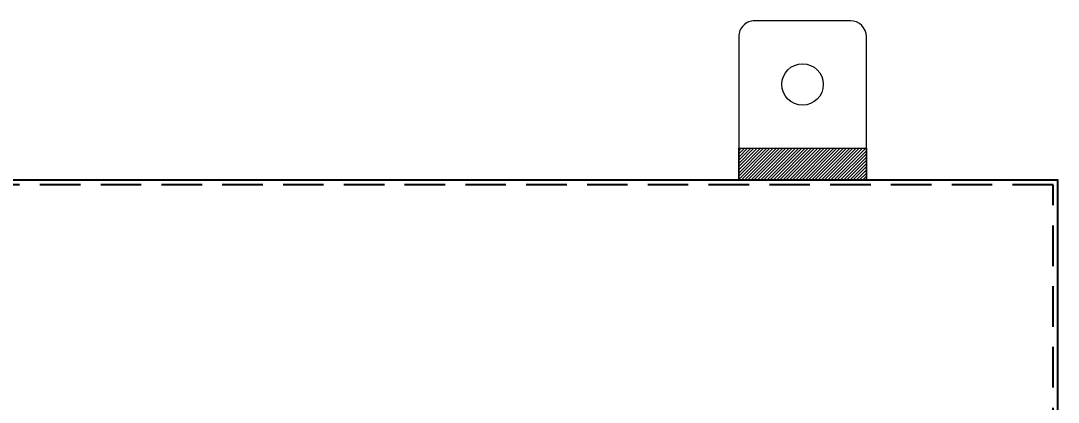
# Model space of a CAD drawing. Header units: millimetres. Extents: x 0 to 4783, y 0 to 3382.
# Drawn here: x 584.3 to 909.4, y 2603.9 to 2723.6 of the extents above; entities that cross this region are included whole.
import ezdxf

# ---------------------------------------------------------------- set-up
doc = ezdxf.new("R2010")
doc.units = ezdxf.units.MM
doc.linetypes.add('HIDDENX2', pattern=[19.049999999999997, 12.7, -6.349999999999999])
doc.layers.add('0 TĂNG CỨNG', color=7, linetype='Continuous', lineweight=15)
doc.layers.add('DIM', color=253, linetype='Continuous')
doc.styles.add('Arial', font='arial.ttf')
doc.dimstyles.new('Thiện Dim-40', dxfattribs={"dimtxt": 40, "dimasz": 15, "dimexe": 25, "dimexo": 40, "dimgap": 20, "dimtad": 1, "dimdec": 0, "dimtxsty": 'Arial', "dimcen": 15, "dimclrd": 5, "dimclre": 5, "dimclrt": 3, "dimazin": 3, "dimtfac": 1, "dimtdec": 0, "dimtmove": 0, "dimatfit": 3, "dimldrblk": 'OBLIQUE', "dimlwd": 9, "dimlwe": 9})

# ---------------------------------------------------------------- blocks, each defined once
blk = doc.blocks.new('*D3')
at = {"layer": 'Defpoints', "color": 0, "transparency": 16777216}
for p in [(909.3138708562765, 2673.6025265956923), (1047.1906241851975, 2673.6025265956923), (909.3138708562765, 1673.6025265956923)]:
    blk.add_point(p, dxfattribs=at)
at = {"layer": 'DIM', "color": 5, "lineweight": 9, "transparency": 16777216}
for p, q in [((949.3138708562765, 2673.6025265956923), (1072.1906241851975, 2673.6025265956923)), ((1047.1906241851975, 1688.6025265956923), (1047.1906241851975, 2658.6025265956923)), ((949.3138708562765, 1673.6025265956923), (1072.1906241851975, 1673.6025265956923))]:
    blk.add_line(p, q, dxfattribs=at)
at = {"layer": 'DIM', "color": 5, "transparency": 16777216}
for points in [[(1044.6906241851975, 2658.6025265956923), (1049.6906241851975, 2658.6025265956923), (1047.1906241851975, 2673.6025265956923)], [(1044.6906241851975, 1688.6025265956923), (1049.6906241851975, 1688.6025265956923), (1047.1906241851975, 1673.6025265956923)]]:
    blk.add_solid(points, dxfattribs=at)
at = {"layer": 'DIM', "color": 3, "transparency": 16777216, "insert": (1006.7677046762838, 2173.6025265957105), "char_height": 40, "attachment_point": 5, "rotation": 90, "style": 'Arial'}
blk.add_mtext('1000', dxfattribs=at)
blk = doc.blocks.new('_Oblique')
at = {"color": 0, "linetype": 'ByBlock', "lineweight": -2}
blk.add_line((-0.5, -0.5), (0.5, 0.5), dxfattribs=at)

msp = doc.modelspace()

# ---------------------------------------------------------------- hatches: boundary and pattern name
at = {"layer": '0 TĂNG CỨNG'}
h = msp.add_hatch(dxfattribs=at)
h.set_pattern_fill('JIS_WOOD', color=256, style=0)
h.set_pattern_definition([(45, (83565.9798590009, -13887.5116780083), (-0.4999999992, 0.4999999992), [])])
h.paths.add_polyline_path([(809.3138708562765, 2683.6025265956923), (849.3138708562765, 2683.6025265956923), (849.3138708562765, 2673.6025265956923), (809.3138708562765, 2673.6025265956923)])

# ---------------------------------------------------------------- linework, layer by layer
at = {"color": 7}
msp.add_lwpolyline([(259.3138708562765, 1673.6025265956923), (909.3138708562765, 1673.6025265956923), (909.3138708562765, 2673.6025265956923), (259.3138708562765, 2673.6025265956923)], close=True, dxfattribs=at)
at = {"color": 7, "linetype": 'HIDDENX2'}
msp.add_lwpolyline([(260.8138708562765, 1675.1025265956923), (907.8138708562765, 1675.1025265956923), (907.8138708562765, 2672.1025265956923), (260.8138708562765, 2672.1025265956923)], close=True, dxfattribs=at)
at = {"layer": '0 TĂNG CỨNG'}
msp.add_line((809.3138708562765, 2683.6025265956923), (849.3138708562765, 2683.6025265956923), dxfattribs=at)
msp.add_lwpolyline([(809.3138708562765, 2673.6025265956923), (849.3138708562765, 2673.6025265956923), (849.3138708562765, 2718.6025265956814, 0.4142135623730951), (844.3138708562765, 2723.6025265956923), (814.3138708562765, 2723.6025265956923, 0.4142135623730951), (809.3138708562765, 2718.6025265956814)], format="xyb", close=True, dxfattribs=at)
msp.add_lwpolyline([(809.3138708562765, 2683.6025265956923), (849.3138708562765, 2683.6025265956923), (849.3138708562765, 2673.6025265956923), (809.3138708562765, 2673.6025265956923)], close=True, dxfattribs=at)
msp.add_circle((829.3138708562765, 2703.6025265956923), 6.5, dxfattribs=at)

# ---------------------------------------------------------------- dimensions: what is measured, and where the dimension line sits
at = {"layer": 'DIM'}
dim = msp.add_linear_dim(base=(1047.1906241851975, 2673.6025265956923), p1=(909.3138708562765, 1673.6025265956923), p2=(909.3138708562765, 2673.6025265956923), angle=90, dimstyle='Thiện Dim-40', dxfattribs=at)
dim.commit()
dim.dimension.update_dxf_attribs({"geometry": '*D3', "text_midpoint": (1006.7677046762838, 2173.6025265957105)})

doc.saveas('drawing.dxf')
